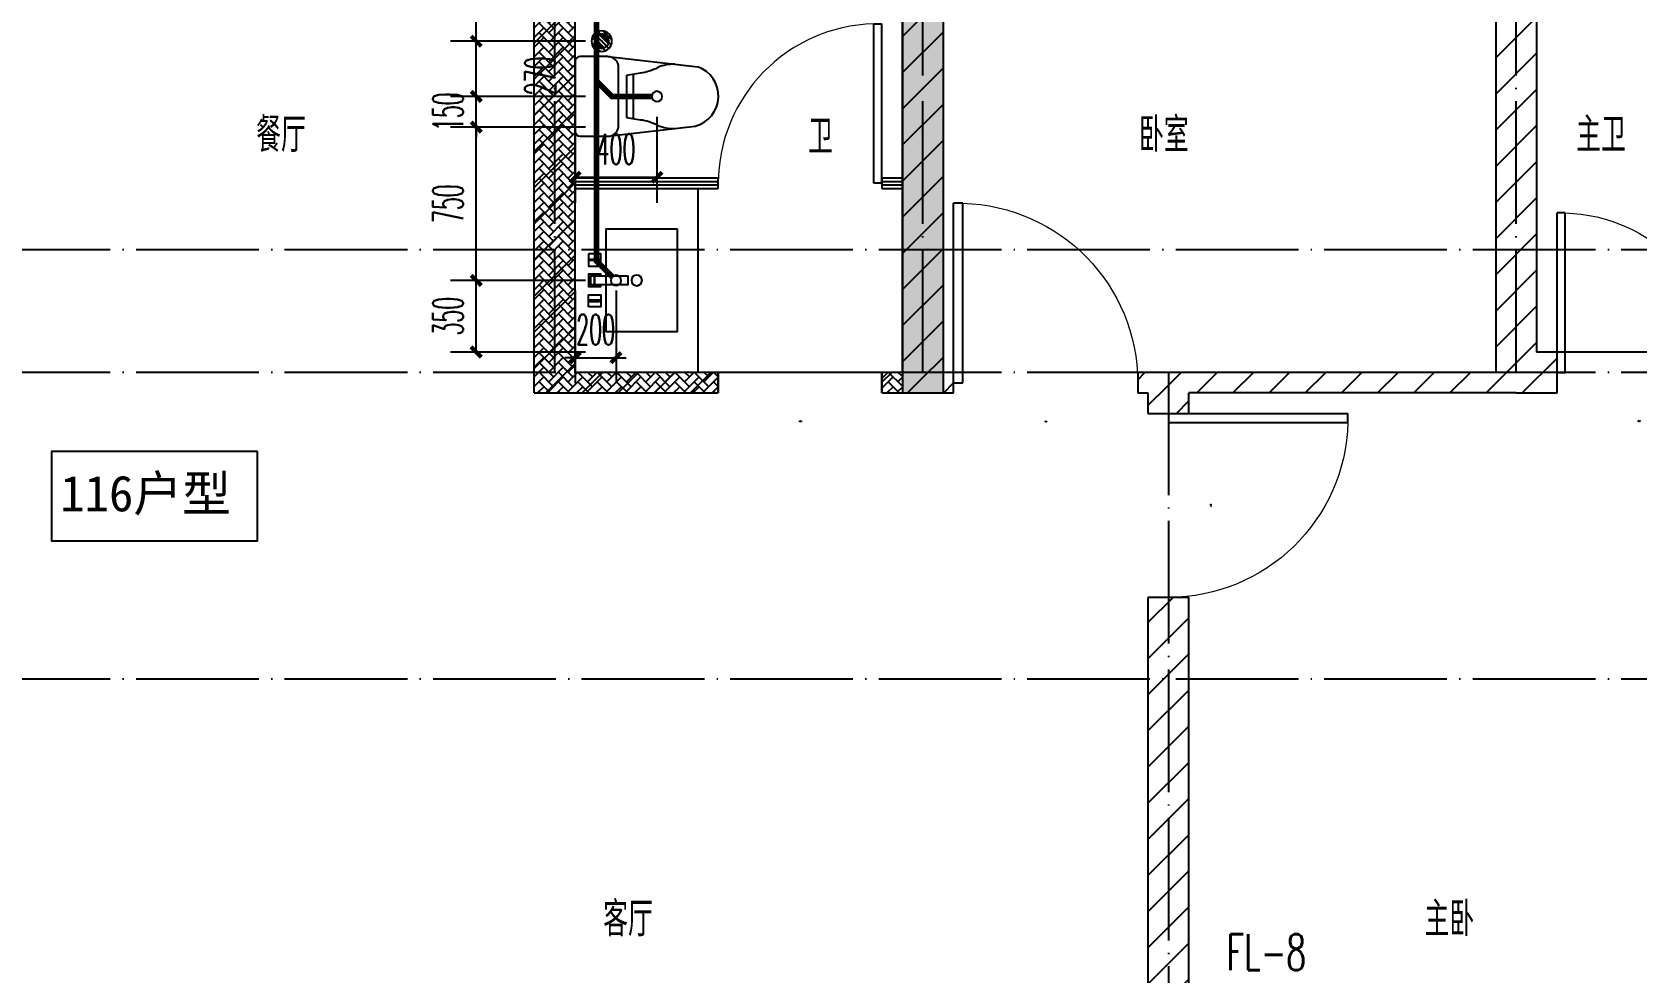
# Model space of a CAD drawing. Extents: x 27938 to 1507990, y 110129 to 923079.
# Drawn here: x 1242209 to 1250054, y 584188 to 588788 of the extents above; entities that cross this region are included whole.
import ezdxf

# ---------------------------------------------------------------- set-up
doc = ezdxf.new("R2010")
doc.units = 0
doc.header["$LTSCALE"] = 1000
doc.header["$MEASUREMENT"] = 0
doc.linetypes.add('DASH', pattern=[0.35, 0.25, -0.1])
doc.linetypes.add('DOTE', pattern=[2.4200000000000004, 2, -0.2, 0.02, -0.2])
for name, color, linetype in [('----建筑底图', 8, 'Continuous'), ('COLUMN', 9, 'Continuous'), ('CURTWALL', 4, 'Continuous'), ('DIM_SYMB', 3, 'Continuous'), ('DIM_废水', 31, 'Continuous'), ('DOTE', 1, 'Continuous'), ('EQUIP_地漏', 7, 'Continuous'), ('EQUIP_污水', 7, 'Continuous'), ('IP-bath&kitchen-JOHNSON', 4, 'Continuous'), ('LVTRY', 6, 'Continuous'), ('P-bath&kitchen-JOHNSON', 4, 'Continuous'), ('PIPE-污水', 2, 'W'), ('PUB_HATCH', 8, 'Continuous'), ('PUB_TEXT', 4, 'Continuous'), ('WALL', 9, 'Continuous'), ('WINDOW', 4, 'Continuous'), ('WINDOW_TEXT', 7, 'Continuous'), ('保温', 6, 'Continuous')]:
    doc.layers.add(name, color=color, linetype=linetype)
doc.styles.add('_TCH_DIM_T3', font='SIMPLEX.shx', dxfattribs={"width": 0.4941176470588236, "bigfont": 'GBCBIG.shx'})
doc.styles.add('_TCH_WINDOW', font='SIMPLEX.shx', dxfattribs={"width": 0.7, "height": 3.5, "bigfont": 'GBCBIG.shx'})
doc.styles.add('_TWT_SERIAL', font='SIMPLEX', dxfattribs={"width": 0.8, "height": 3.5, "bigfont": 'HZTXT'})
doc.styles.get("Standard").update_dxf_attribs({"font": 'gbenor.shx', "bigfont": 'gbcbig.shx'})
doc.styles.add('黑体', font='simhei.ttf')
doc.linetypes.add('W', pattern='A,3,-0.2,["W",Standard,S=0.25,R=0,X=-0.1,Y=-0.115],-0.2', length=3.4)
doc.dimstyles.new('_TWT_ARCH&&50', dxfattribs={"dimtxt": 148.75, "dimasz": 50, "dimexe": 125, "dimexo": 150, "dimgap": 63.12500000000001, "dimtad": 1, "dimdec": 0, "dimzin": 0, "dimdsep": 46, "dimtxsty": '_TCH_DIM_T3', "dimblk": 'ARCHTICK', "dimcen": 0.09, "dimclrt": 7, "dimazin": 2, "dimtfac": 1, "dimtdec": 0, "dimtix": 1, "dimtmove": 2, "dimatfit": 3, "dimfxl": 100, "dimtolj": 1, "dimtzin": 0, "dimarcsym": 0})
pattern_1 = [(45, (0, 0), (0, 47.41575231924514), [100.584, -33.528]), (135, (23.70786, 23.70786), (3.05311331771918e-15, 47.41575231924513), [100.584, -33.528])]
pattern_2 = [(45, (0, 89.755675), (-88.38838300365748, 88.3883830036575), [])]

# ---------------------------------------------------------------- blocks, each defined once
blk = doc.blocks.new('rrrrrrrrrrrra')
at = {"color": 0}
for p, q in [((252.6024353011744, 483.7312025176361), (-87.39756469882559, 483.7312025176361)), ((-112.3975646988256, 458.7312025176361), (-112.3975646988256, 324.3323662159964)), ((277.6024353011744, 324.3323662159964), (277.6024353011744, 458.7312025176361)), ((-112.3975646988256, 324.3323662159964), (-63.69972878636327, -103.3637925456278)), ((277.6024353011744, 324.3323662159964), (227.5135563242948, -115.5808400628157)), ((-59.12511469877791, 271.0599162159488), (224.3299853011267, 271.0599162159488)), ((-20.6103619200876, 232.4137265472673), (-34.18044077546801, 153.6153487120755)), ((191.3197469591396, 200.4502565474249), (-26.11487635679077, 200.4502565474249)), ((185.8152325224364, 232.4137265477329), (-20.6103619200876, 232.4137265472673)), ((185.8152325224364, 232.4137265477329), (199.3853113778168, 153.6153487125412))]:
    blk.add_line(p, q, dxfattribs=at)
for centre, radius, start, end in [((-87.39756469882559, 458.7312025176361), 25, 90, 180), ((252.6024353011744, 458.7312025176361), 25, 0, 90), ((-59.12511469877791, 324.3323662164621), 53.27245000000602, 180, 270), ((224.3299853008939, 324.3323662164621), 53.27245000000253, 270, 0), ((-322.583031725022, 209.8070477982983), 293.8257332377133, 333.5368539848596, 351.4828191908725), ((487.787902327138, 209.8070477982983), 293.8257332377133, 188.5171808091275, 206.4631460151405), ((148.969911527005, -3.179016253445297), 224.0767612256445, 158.5202191710939, 180), ((16.2349590753438, -3.179016253445297), 224.0767612256723, 0, 21.47978082890611), ((83.83053322241176, -63.61970424279571), 152.7899563564, 195.0773243454172, 340.1181212308546)]:
    blk.add_arc(centre, radius, start, end, dxfattribs=at)
blk = doc.blocks.new('A$C1E0F638F')
at = {"color": 0}
for points in [[(499.7003750004806, 435.1003879043274), (499.7003750004806, 85.1003879038617), (-4.325015470385551e-05, 85.10038790432736), (-4.325015470385551e-05, 435.1003879038617)], [(269.850552206859, 30.00024752598256), (229.850552206859, 30.00024752644822), (229.850552206859, 195.0002475259826), (269.850552206859, 195.0002475264482)], [(119.850552206859, 0.0002475259825587273), (179.850552206859, 0.0002475259825587273), (179.850552206859, 60.00024752598256), (119.850552206859, 60.00024752598256)], [(146.850552206859, 55.00024752598256), (152.850552206859, 55.00024752644822), (152.850552206859, 5.00024752644822), (146.850552206859, 5.00024752644822)], [(229.850552206859, 30.00024752644822), (269.850552206859, 30.00024752598256), (269.850552206859, 10.00024752598256), (229.850552206859, 10.00024752644822)], [(379.850552206859, 0.0002475259825587273), (319.850552206859, 0.0002475264482200146), (319.850552206859, 60.00024752644822), (379.850552206859, 60.00024752644822)], [(352.850552206859, 55.00024752598256), (346.850552206859, 55.00024752598256), (346.850552206859, 5.000247525982559), (352.850552206859, 5.000247525982559)]]:
    blk.add_lwpolyline(points, close=True, dxfattribs=at)
blk.add_lwpolyline([(269.850552206859, 60.00024752598256), (279.850552206859, 60.00024752598256), (279.850552206859, 0.0002475264482200146), (219.850552206859, 0.0002475259825587273), (219.850552206859, 60.00024752598256), (229.850552206859, 60.00024752644822)], dxfattribs=at)
blk.add_circle((249.850552206859, 236.2614032463171), 26, dxfattribs=at)
blk = doc.blocks.new('$lvtry$00000171')
at = {"color": 0}
for p, q in [((-74.24621202462731, 10.60660171788186), (-10.60660171788186, 74.24621202462731)), ((-69.81875867368217, -27.39235180270043), (27.39235180242758, 69.81875867368217)), ((-53.03300858900184, -53.03300858886359), (53.03300858900184, 53.03300858886359)), ((-27.39235180242758, -69.81875867368217), (69.81875867368217, 27.39235180270043)), ((10.60660171788186, -74.24621202462731), (74.24621202462731, -10.60660171788186))]:
    blk.add_line(p, q, dxfattribs=at)
blk.add_circle((0, 0), 75, dxfattribs=at)
blk.add_point((0, 0), dxfattribs=at)
blk = doc.blocks.new('135')
blk.add_hatch(color=0).paths.add_polyline_path([(4.76418280357393, 1.812162386259842), (3.614183923258678, -0.9586682789313272), (-4.698308072380313, 2.491328362025341), (-3.548309192054148, 5.262159027231063)])
at = {"color": 0}
for p, q in [((-6.34257382159194, 2.632406550414998), (5.421245566391007, -2.250020692198631)), ((-5.698204626369259, 2.906323017595241), (-5.160113183243083, 2.682994842084553)), ((-5.555794630552554, 18.93025617586591), (-3.355794630551827, 19.41189882087838)), ((-3.355794630551827, 19.41189882087838), (-5.502586708164016, 19.38346581543646)), ((5.249555696867901, 10.9245783101278), (-5.25044430312846, 10.93328680312606)), ((5.227938415449898, 9.660595023749009), (-5.205485498692723, 9.660595023727183)), ((-5.160113183243083, 2.682994842084553), (-3.818447822857706, 5.915630618167598)), ((-5.000000000007275, 10.93307908955376), (-5.000000000007275, 30.53458335841333)), ((-3.818447822857706, 5.915630618167598), (5.417654394495911, 2.08230101709978)), ((0, -9.095e-13), (-7.276000000000001e-12, 39.11915162772765)), ((5.617387633388716, 18.86060526279379), (3.417387633387988, 19.34224790780627)), ((3.417387633387988, 19.34224790780627), (5.564179711000178, 19.31381490236435)), ((4.075989034128724, -1.150334758983262), (5.417654394495911, 2.08230101709978)), ((4.999999999996362, 10.92478528669653), (4.999999999992723, 32.30060393840449)), ((4.075989034125087, -1.150334758983262), (5.7233188174323, -1.834038541420341))]:
    blk.add_line(p, q, dxfattribs=at)
for centre, radius, start, end in [((6.161034868437128, 15.83646535001662), 13.51105029248686, 151.0147378050733, 204.8403314206463), ((13.49583268638525, 4.204098348475781), 20.48112573357894, 163.092431708237, 182.0011966084188), ((-5.975522388205718, 3.562607190228845), 1, 184.2275252268287, 248.4661137629982), ((13.54264475737364, 4.193994001077044), 19.52885339284392, 163.7443120071847, 182.5268738689926), ((8.625610374787357, 15.4674340699994), 14.59806099666519, 166.2780045267358, 198.0953497200314), ((-5.467505949505721, 3.349919817060253), 0.5, 181.9385014602077, 247.2597126889964), ((-5.220308285297505, 22.14142036417525), 0.5, 335.7643365041333, 151.0147378054934), ((3.827398038803949, 18.06844884589281), 9.42220170707689, 155.7643365036202, 171.9772791662345), ((5.153695528464595, 22.26171150950449), 0.5, 29.84246110022977, 204.5740373216479), ((-5.946870150815811, 17.18555889137405), 11.70614123311011, 10.4750181798539, 24.57403732164799), ((29.07817214454553, 6.708467335577552), 24.03224306675829, 172.943947749341, 199.2318175570648), ((-6.288615623223449, 15.43590622998363), 12.3887641438454, 338.644919711974, 16.04760207510264), ((-6.035673477003001, 15.84248269684667), 13.39994098009156, 334.9111406033848, 29.84246110034611), ((26.37160870551816, 6.273545375245702), 20.6409126368038, 169.1453753653255, 199.9525787155704), ((5.869786496521555, -1.169297062749137), 1.170107913508445, 247.4597126892894, 19.95257871601565), ((5.914985297487874, -1.372233430550295), 0.5, 247.4597126892894, 19.23181755750988)]:
    blk.add_arc(centre, radius, start, end, dxfattribs=at)
blk.add_open_spline([(-5.000000000007275, 30.53458335841333), (-4.10443294849756, 31.33336597555081), (-2.288282033354334, 32.95324444101334), (0.90438098919185, 29.19536669430727), (3.450096077842316, 31.12548990286359), (4.999999999992723, 32.30060393840449)], degree=3, knots=[0, 0, 0, 0, 3.066329070407599, 6.218313121244897, 11.12413523619883, 11.12413523619883, 11.12413523619883, 11.12413523619883], dxfattribs=at)
blk = doc.blocks.new('SDFAWERAWER')
at = {"layer": 'LVTRY', "color": 0}
for p, q in [((593987.7654218215, -1242190.543110286), (593978.1679464299, -1242213.999597729)), ((594017.0860310916, -1242202.539954511), (593987.7654218215, -1242190.543110286)), ((594015.8193360465, -1242220.432964417), (594027.1688849085, -1242192.714558183)), ((594025.7000045974, -1242203.902384486), (594018.4845674199, -1242221.524267195)), ((594022.6186791044, -1242211.427743668), (594029.8341162818, -1242193.80586096)), ((594025.3530065713, -1242210.830205286), (594031.0932591765, -1242196.811088268)), ((594027.1688849085, -1242192.714558183), (594033.0323939191, -1242195.115424288)), ((594029.8341162818, -1242193.80586096), (594031.0932591765, -1242196.811088268)), ((594032.1593517042, -1242197.24760937), (594033.0323939191, -1242195.115424288)), ((594033.0323939191, -1242195.115424288), (594033.976751101, -1242197.369344781)), ((594033.7584905497, -1242197.902391045), (594033.9763517794, -1242197.370320023)), ((594047.2517495372, -1242200.933083513), (594035.9092786319, -1242228.654386825)), ((594049.9172594484, -1242202.023705706), (594043.3176582216, -1242218.153308231)), ((594047.2517495372, -1242200.933083513), (594049.9172594484, -1242202.023705706)), ((594049.9172594484, -1242202.023705706), (594051.1771696536, -1242205.028611409)), ((593941.1893833182, -1242210.071718162), (593783.7054442759, -1242594.768872668)), ((593964.6458707345, -1242219.669193542), (593807.1619316919, -1242604.366348048)), ((593941.1893833182, -1242210.071718162), (593964.6458707345, -1242219.669193542)), ((594007.4885557, -1242225.996441955), (593978.1679464299, -1242213.999597729)), ((594015.8193360465, -1242220.432964417), (594021.6828450572, -1242222.833830523)), ((594018.4845674199, -1242221.524267195), (594021.4897947444, -1242220.265124338)), ((594025.3530065713, -1242210.830205286), (594021.4897947444, -1242220.265124338)), ((594022.5558872721, -1242220.70164544), (594021.6828450572, -1242222.833830523)), ((594021.6828450572, -1242222.833830523), (594023.9367655669, -1242221.889473379)), ((594024.1550261178, -1242221.356427115), (594023.937164888, -1242221.888498138)), ((594027.746431214, -1242234.285170699), (594078.3911199654, -1242255.006992549)), ((594035.9092786319, -1242228.654386825), (594038.5747885434, -1242229.745009019)), ((594037.3439066054, -1242210.828683256), (594087.9885953569, -1242231.550505105)), ((594038.5747885434, -1242229.745009019), (594045.1743897707, -1242213.615406493)), ((594038.5747885434, -1242229.745009019), (594041.579694262, -1242228.485098852)), ((594041.579694262, -1242228.485098852), (594051.1771696536, -1242205.028611409)), ((594057.0670404839, -1242246.282014925), (594066.6645158757, -1242222.825527482)), ((593783.7054442759, -1242594.768872668), (593807.1619316919, -1242604.366348048)), ((593803.2340521519, -1242641.344911171), (593812.8315275433, -1242617.888423728)), ((593803.2340521519, -1242641.344911171), (593832.554661422, -1242653.341755396)), ((593812.8315275433, -1242617.888423728), (593842.1521368134, -1242629.885267953)), ((593842.1521368134, -1242629.885267953), (593832.554661422, -1242653.341755396)), ((593833.814571627, -1242656.346661099), (593832.554661422, -1242653.341755396)), ((593845.157042532, -1242628.625357786), (593833.814571627, -1242656.346661099)), ((593836.4800815652, -1242657.437283303), (593833.814571627, -1242656.346661099)), ((593847.8225524705, -1242629.715979991), (593836.4800815652, -1242657.437283303)), ((593845.157042532, -1242628.625357786), (593842.1521368134, -1242629.885267953)), ((593847.8225524705, -1242629.715979991), (593845.157042532, -1242628.625357786)), ((593847.1421213057, -1242661.799772115), (593858.4845922105, -1242634.078468803)), ((593847.1421213057, -1242661.799772115), (593849.807631217, -1242662.890394308)), ((593849.807631217, -1242662.890394308), (593861.150102122, -1242635.169090996)), ((593852.0613105225, -1242661.945461682), (593862.0950347865, -1242637.422770285)), ((593858.4845922105, -1242634.078468803), (593861.150102122, -1242635.169090996)), ((593861.150102122, -1242635.169090996), (593862.0950347865, -1242637.422770285))]:
    blk.add_line(p, q, dxfattribs=at)
blk.add_lwpolyline([(593823.4857289928, -1242716.975934958), (594045.7556563742, -1242173.940086161), (594036.5013807861, -1242170.150840413), (593814.2314534048, -1242713.186689209)], close=True, dxfattribs=at)
blk.add_arc((594075.2654484361, -1242240.036391133), 15.29342111015146, 281.7932153755734, 33.70187580186141, dxfattribs=at)
for centre, major_axis, start_param, end_param in [((593974.2417065077, -1242223.595433476), (3.926239933352681, 9.595835773426348), 0, 1.570796326794897), ((593816.7577674654, -1242608.292587982), (13.52371531371392, 33.05232318957029), 1.570796326794897, 3.141592653589793), ((593816.7577674654, -1242608.292587982), (3.926239933352681, 9.595835773426348), 1.570796326794897, 3.141592653589793)]:
    blk.add_ellipse(centre, major_axis=major_axis, ratio=1, start_param=start_param, end_param=end_param, dxfattribs=at)
at = {"layer": 'P-bath&kitchen-JOHNSON', "color": 0, "linetype": 'DASH'}
blk.add_arc((593809.7670385346, -1242714.004828131), 586.199339652145, 67.53694625199444, 157.1324720308851, dxfattribs=at)
at = {"layer": 'LVTRY', "color": 8, "xscale": -1, "rotation": 157.7329157530927}
blk.add_blockref('135', (594045.2713309255, -1242161.927690595), dxfattribs=at)
blk = doc.blocks.new('A$C5DCB2F21')
at = {"layer": 'IP-bath&kitchen-JOHNSON', "color": 0}
for p, q in [((-68.28558143033297, -213.1606503543517), (-157.7014214626688, -274.9614281078248)), ((68.16970908802614, -213.1606503543517), (157.5855491203619, -274.9614281078248)), ((-0.0579361711279489, -261.3536447175793), (-0.0579361711570528, -424.6555120690827))]:
    blk.add_line(p, q, dxfattribs=at)
for centre, major_axis, ratio, start_param, end_param in [((0.0421103943663184, -178.7724866370772), (-50.96224410476142, 6.55561e-11), 0.9900522014073144, -1.362970376127611, 4.504563029716158), ((0.0421103943663184, -177.7692267618913), (-26.80467913510691, 8.690706e-10), 0.9948122416210567, -1.167676844559286, 4.309269498205915)]:
    blk.add_ellipse(centre, major_axis=major_axis, ratio=ratio, start_param=start_param, end_param=end_param, dxfattribs=at)
at = {"layer": 'LVTRY', "color": 0}
for p, q in [((73.60639230580999, 0), (-73.60639230580999, 0)), ((-10.47308850636909, -173.5162652194049), (-10.47308850636909, -49.2578386965979)), ((10.5573092952909, -173.5162652194049), (10.5573092952909, -49.2578386965979))]:
    blk.add_line(p, q, dxfattribs=at)
blk.add_lwpolyline([(73.60639230580999, 0), (73.60639230580999, -15.772798351245), (-73.60639230580999, -15.772798351245), (-73.60639230580999, 0)], dxfattribs=at)
for points in [[(-26.29978149385716, -30.6730770759059, -0.3641418619200349), (-37.77772499481944, -15.772798351245, -0.0204951839784475)], [(-10.47308850636909, -49.43990604687496, 0.214893116671168), (-26.29978149385716, -30.6730770759059, 7.649644273232357)], [(10.5573092952909, -49.2578386965979, -0.2143900455666535), (26.29978149385716, -30.6730770759059, -7.649644273232357)], [(26.29978149385716, -30.6730770759059, 0.3641418619200187), (37.77772499482671, -15.772798351245, 0.0204951839784475)]]:
    blk.add_lwpolyline(points, format="xyb", dxfattribs=at)
blk.add_arc((0.0421103944609058, -173.5162652194049), 10.51519890083, 180, 0, dxfattribs=at)
for centre, major_axis, ratio, start_param, end_param in [((0.0421103943663184, -181.2952494334531), (53.64446843239703, 4.6092399e-09), 0.9875770290783108, 1.768090240399728, 7.656687720196345), ((-12.41473554639378, -164.737432311369), (1.3012e-12, 1.432845619463478), 0.8500000000096485, -1.570796326743344, 4.712388980436241), ((-12.41473554639378, -189.1718906858077), (-2.801241e-10, 1.432845619478029), 0.8500000000010158, 4.712388980259137, 10.99557428743872), ((12.49895633515552, -164.737432311369), (-1.089747e-10, 1.432845619463478), 0.8500000000096485, 4.712388980370823, 10.99557428755041), ((12.49895633515552, -189.1718906858077), (-3.904000999999999e-10, 1.43284561947803), 0.8500000000010156, 4.712388980193717, 10.9955742873733)]:
    blk.add_ellipse(centre, major_axis=major_axis, ratio=ratio, start_param=start_param, end_param=end_param, dxfattribs=at)
blk = doc.blocks.new('GDGDRGDGRD')
at = {"layer": 'IP-bath&kitchen-JOHNSON', "color": 0}
for p, q in [((490532.5689499196, 524228.1487545736), (491882.5665626018, 524228.1487502597)), ((490532.5689499196, 524193.1487545719), (491182.5665626433, 524193.148750029)), ((490532.5689499196, 524183.1487545719), (491182.5784094537, 524183.1487498092)), ((491182.5784094537, 524183.1487498092), (491182.5784094489, 524193.148750029)), ((491882.5665625986, 524183.1487497939), (491782.5665629497, 524183.1487498275)), ((491782.5665629497, 524173.1487498275), (491782.5665629536, 524183.1487498275)), ((490532.5689499196, 524148.1488195378), (491882.5665626015, 524148.1487502597)), ((491882.5665625986, 524173.1487497939), (491782.5665629497, 524173.1487498275))]:
    blk.add_line(p, q, dxfattribs=at)
for points in [[(490532.5689891141, 525048.460308887), (490532.5689460972, 524148.1487907803), (490282.5665414351, 524148.1488069055)], [(490482.5689891141, 525048.460308887), (490482.5689703015, 524248.1487994664), (490282.5665437861, 524248.148799468)]]:
    blk.add_lwpolyline(points, dxfattribs=at)
at = {"layer": 'LVTRY', "color": 0}
blk.add_lwpolyline([(490882.5665625796, 522448.4609179032), (490282.5665625794, 522448.4609179032), (490282.5665625881, 523348.4599556847), (490882.5665625884, 523348.4599556847)], close=True, dxfattribs=at)
at = {"layer": 'IP-bath&kitchen-JOHNSON', "color": 8}
for name, p, rotation in [('A$C5DCB2F21', (490532.5798940997, 524673.4563777271), 90.008488524447), ('SDFAWERAWER', (-528535.947773745, 1449333.644978448), 22.25976934310711)]:
    blk.add_blockref(name, p, dxfattribs=dict(at, rotation=rotation))
at = {"layer": 'LVTRY', "color": 8, "xscale": -0.6666666667107826, "yscale": 0.6666666667107826}
for p in [(490662.568989114, 524918.4603088892), (490412.566562616, 524018.4603088915)]:
    blk.add_blockref('$lvtry$00000171', p, dxfattribs=at)
at = {"layer": 'LVTRY', "color": 8, "extrusion": (0, 0, -1), "xscale": -1, "zscale": -1, "rotation": 270}
blk.add_blockref('rrrrrrrrrrrra', (-490766.3001941209, 523665.7019433295), dxfattribs=at)
at = {"layer": 'LVTRY', "color": 8, "xscale": -1, "rotation": 270}
blk.add_blockref('A$C1E0F638F', (490347.4664304923, 522648.7662919514), dxfattribs=at)
blk = doc.blocks.new('GFDGFSDFGD')
at = {"layer": 'PUB_HATCH'}
blk.add_hatch(color=0, dxfattribs=at).paths.add_polyline_path([(465466.6143274726, 373023.7242148577), (465466.6143274726, 372823.7242148577), (465816.6143274726, 372823.7242148577), (465816.6143262736, 370023.7242154307), (466016.6143262736, 370023.7242154307), (466016.6143274726, 373023.7242148577)])
at = {"layer": 'COLUMN', "color": 0}
for p, q in [((466016.6143262736, 370023.7242154307), (466016.6143274726, 373023.7242148577)), ((465816.6143274726, 372823.7242148577), (465816.6143262736, 370023.7242154307)), ((465816.6143262736, 370023.7242154307), (466016.6143262736, 370023.7242154307))]:
    blk.add_line(p, q, dxfattribs=at)
blk = doc.blocks.new('GDFGDGRD')
at = {"layer": '保温', "linetype": 'ByBlock', "ltscale": 10}
h = blk.add_hatch(dxfattribs=at)
h.set_pattern_fill('AR-HBONE', color=251, scale=55)
h.set_pattern_definition(pattern_1)
h.paths.add_polyline_path([(427216.5783803748, 370023.7249376682), (427216.5861217561, 372023.7235304342), (427016.5861217679, 372023.7237229171), (427016.5783803866, 370023.7251301511)])
h = blk.add_hatch(dxfattribs=at)
h.set_pattern_fill('AR-HBONE', color=251, scale=55)
h.set_pattern_definition(pattern_1)
h.paths.add_polyline_path([(425516.5783803387, 370023.7249240321), (425516.5790237546, 370123.7247249025), (425416.5892576899, 370123.724930781), (425416.588614274, 370023.7251299106)])
h = blk.add_hatch(dxfattribs=at)
h.set_pattern_fill('AR-HBONE', color=251, scale=55)
h.set_pattern_definition(pattern_1)
h.paths.add_polyline_path([(427016.5783804261, 370023.7249240499), (427016.5790238421, 370123.7247249204), (426316.5790237262, 370123.7247250654), (426316.5783803102, 370023.724924195)])
blk = doc.blocks.new('$TCHSYS$DOOR2D')
for p, q in [((0.45, 0.9750000000000001), (0.5000000000000002, 0.9750000000000001)), ((0.45, 0), (0.45, 0.9750000000000001)), ((0.5, 0), (0.5, 0.9750000000000001)), ((0.5, 0), (0.45, 0))]:
    blk.add_line(p, q)
at = {"lineweight": 13}
blk.add_arc((0.475, 0), 0.975, 91.4692835813538, 180, dxfattribs=at)
blk = doc.blocks.new('DSGDFGF')
at = {"layer": 'CURTWALL', "color": 0}
for p, q in [((676992.3193099007, 342105.3318189482), (676292.3193125755, 342105.3318188789)), ((676292.3193125755, 342105.3318188789), (676292.3193125804, 342055.3318188789)), ((676292.3193125771, 342088.6651522122), (676992.3193101969, 342088.6651522689)), ((676292.3193125788, 342071.9984855456), (676992.3193101985, 342071.9984856088)), ((676292.3193125804, 342055.3318188789), (676992.3193099055, 342055.3318189486)), ((676992.3193099055, 342055.3318189486), (676992.3193099007, 342105.3318189482)), ((677892.3193125913, 342105.3318190337), (677792.3193100533, 342105.3318190256)), ((677792.3193100533, 342105.3318190256), (677792.3193100581, 342055.3318190261)), ((677792.3193101969, 342088.6651523464), (677892.319312593, 342088.665152367)), ((677792.3193101985, 342071.9984856863), (677892.3193125946, 342071.9984857004)), ((677792.3193100581, 342055.3318190261), (677892.3193125962, 342055.3318190337)), ((677892.3193125962, 342055.3318190337), (677892.3193125913, 342105.3318190337))]:
    blk.add_line(p, q, dxfattribs=at)
at = {"layer": 'IP-bath&kitchen-JOHNSON', "color": 0}
for p, q in [((676542.331932724, 342985.0196551088), (677892.3295454062, 342985.0196507949)), ((676542.331932724, 342950.0196551071), (677192.3295454478, 342950.0196505642)), ((676542.331932724, 342940.0196551071), (677192.3413922582, 342940.0196503444)), ((676542.331932724, 342905.019720073), (677892.3295454059, 342905.0196507949)), ((677192.3413922582, 342940.0196503444), (677192.3413922533, 342950.0196505642)), ((677892.3295454031, 342940.0196503291), (677792.3295457542, 342940.0196503627)), ((677792.3295457542, 342930.0196503627), (677792.329545758, 342940.0196503627)), ((677892.3295454031, 342930.0196503291), (677792.3295457542, 342930.0196503627))]:
    blk.add_line(p, q, dxfattribs=at)
for points in [[(676542.3319719185, 343855.3312094221), (676542.3319289016, 342905.0196913155), (676292.3295242395, 342905.0197074407)], [(676492.3319719185, 343855.3312094221), (676492.331953106, 343005.0197000016), (676292.3295265906, 343005.0197000032)]]:
    blk.add_lwpolyline(points, dxfattribs=at)
at = {"layer": 'LVTRY', "color": 0}
blk.add_lwpolyline([(676892.3193115182, 341155.3318184384), (676292.319311518, 341155.3318184384), (676292.3193115267, 342055.3308562199), (676892.3193115271, 342055.3308562199)], close=True, dxfattribs=at)
at = {"layer": 'CURTWALL', "color": 0, "xscale": 800, "yscale": 800, "zscale": 50, "rotation": 5.54452612062199e-09}
blk.add_blockref('$TCHSYS$DOOR2D', (677392.3193099796, 342080.3318189853), dxfattribs=at)
at = {"layer": 'IP-bath&kitchen-JOHNSON', "color": 8}
for name, p, rotation in [('A$C5DCB2F21', (676542.3428769042, 343480.3272782623), 90.00848852444699), ('SDFAWERAWER', (-342526.1847909405, 1268090.515878983), 22.25976934310714)]:
    blk.add_blockref(name, p, dxfattribs=dict(at, rotation=rotation))
at = {"layer": 'LVTRY', "color": 8, "xscale": -0.6666666667107826, "yscale": 0.6666666667107826}
for p in [(676672.3319719185, 343725.3312094244), (676422.3295454204, 342775.3312094267)]:
    blk.add_blockref('$lvtry$00000171', p, dxfattribs=at)
at = {"layer": 'LVTRY', "color": 8, "extrusion": (0, 0, -1), "xscale": -1, "zscale": -1, "rotation": 270}
blk.add_blockref('rrrrrrrrrrrra', (-676776.0631769253, 342422.5730388308), dxfattribs=at)
at = {"layer": 'LVTRY', "color": 8, "xscale": -1, "rotation": 270}
blk.add_blockref('A$C1E0F638F', (676357.2294132968, 341355.6371924866), dxfattribs=at)
blk = doc.blocks.new('$DorLib2D$00000001')
at = {"color": 0}
for p, q in [((0.45, 0.9750000000000001), (0.5000000000000002, 0.9750000000000001)), ((0.45, 0), (0.45, 0.9750000000000001)), ((0.5, 0), (0.5, 0.9750000000000001)), ((0.5, 0), (0.45, 0))]:
    blk.add_line(p, q, dxfattribs=at)
at = {"color": 0, "lineweight": 13}
blk.add_arc((0.475, 0), 0.975, 91.4692835813538, 180, dxfattribs=at)
blk = doc.blocks.new('A$C149A4CC3')
at = {"layer": 'PUB_HATCH'}
h = blk.add_hatch(dxfattribs=at)
h.set_pattern_fill('普通砖', color=256, scale=50, style=0)
h.set_pattern_definition(pattern_2)
h.paths.add_polyline_path([(18400.00000975974, -19510.0843554034), (18600.00000976189, -19410.08435537704), (18600.00000981982, -16710.08435553264), (18500.00000982982, -16643.41768886242), (18400.00000981981, -16710.08435552516)])
h = blk.add_hatch(dxfattribs=at)
h.set_pattern_fill('普通砖', color=256, scale=50, style=0)
h.set_pattern_definition(pattern_2)
h.paths.add_polyline_path([(20300.00000978166, -19443.41768843429), (20400.00000977725, -19410.08435498417), (20400.00000984416, -16710.08435558145), (20300.00000984322, -16643.41768891724), (20200.00000984416, -16710.08435558355), (20200.00000977726, -19410.08435516594)])
h = blk.add_hatch(dxfattribs=at)
h.set_pattern_fill('普通砖', color=256, scale=50, style=0)
h.set_pattern_definition(pattern_2)
h.paths.add_polyline_path([(23200.00000753755, -16643.41768876636), (23100.00000756002, -16710.0843554386), (23100.00000921335, -19410.08435515261), (23200.00000919071, -19410.08435515193), (23300.0000091521, -19310.08435514393), (23300.00000756, -16710.08435542717)])
h = blk.add_hatch(dxfattribs=at)
h.set_pattern_fill('普通砖', color=256, scale=50, style=0)
h.set_pattern_definition(pattern_2)
h.paths.add_polyline_path([(23200.00000987618, -19510.08435513341), (23400.00000912549, -19510.08435515439), (23400.0000091465, -19310.08435515443), (23300.0000091521, -19310.08435514393), (23200.00000919071, -19410.08435515193)])
h = blk.add_hatch(dxfattribs=at)
h.set_pattern_fill('普通砖', color=256, scale=50, style=0)
h.set_pattern_definition(pattern_2)
h.paths.add_polyline_path([(18400.00000975974, -19510.0843554034), (19299.99999692973, -19510.08435528467), (19299.99999691654, -19410.0843552847), (18600.00000976189, -19410.08435537704)])
h = blk.add_hatch(dxfattribs=at)
h.set_pattern_fill('普通砖', color=256, scale=50, style=0)
h.set_pattern_definition(pattern_2)
h.paths.add_polyline_path([(20200.00000977726, -19410.08435516594), (20099.99999691653, -19410.08435517915), (20099.99999692973, -19510.08435517913), (20300.00000979045, -19510.08435515274), (20300.00000977554, -19443.41768837623)])
h = blk.add_hatch(dxfattribs=at)
h.set_pattern_fill('普通砖', color=256, scale=50, style=0)
h.set_pattern_definition(pattern_2)
h.paths.add_polyline_path([(20300.00000977209, -19510.08435497858), (20450.00000065859, -19510.084354987), (20450.00000066421, -19410.08435498694), (20400.00000977725, -19410.08435498417), (20300.00000978166, -19443.41768843429)])
h = blk.add_hatch(dxfattribs=at)
h.set_pattern_fill('普通砖', color=256, scale=50, style=0)
h.set_pattern_definition(pattern_2)
h.paths.add_polyline_path([(21500.00000917376, -19410.0843550461), (21350.00000066436, -19410.08435503762), (21350.00000065874, -19510.08435503763), (21400.0000091715, -19510.08435504045), (21500.00000917225, -19476.7510217131)])
h = blk.add_hatch(dxfattribs=at)
h.set_pattern_fill('普通砖', color=256, scale=50, style=0)
h.set_pattern_definition(pattern_2)
h.paths.add_polyline_path([(23200.00000941388, -19410.08435514332), (21500.00000917376, -19410.0843550461), (21500.00000917225, -19476.7510217131), (21600.00000917148, -19510.08435505276), (23200.00000920668, -19510.08435515926)])
h = blk.add_hatch(dxfattribs=at)
h.set_pattern_fill('普通砖', color=256, scale=50, style=0)
h.set_pattern_definition(pattern_2)
h.paths.add_polyline_path([(21400.0000091715, -19510.08435504045), (21400.00000916923, -19610.08435507274), (21600.00000916922, -19610.08435507728), (21600.00000917148, -19510.08435505276), (21500.00000917225, -19476.7510217131)])
h = blk.add_hatch(dxfattribs=at)
h.set_pattern_fill('普通砖', color=256, scale=50, style=0)
h.set_pattern_definition(pattern_2)
h.paths.add_polyline_path([(21600.00000907404, -23810.08434773929), (21600.00000914882, -20510.08435507727), (21400.00000914884, -20510.08435507274), (21400.00000907405, -23810.08434774312), (21500.00000909439, -23910.08434774121)])
at = {"color": 8}
blk.add_lwpolyline([(17047.06420531671, -19796.9751740612), (16041.06420531671, -19796.9751740612), (16041.06420531671, -20232.9751740612), (17047.06420531671, -20232.9751740612)], close=True, dxfattribs=at)
at = {"layer": 'DOTE', "color": 169, "linetype": 'DOTE', "ltscale": 0.3}
for p, q in [((18500.00000030769, -19410.08434694167), (18499.99999972212, -11458.04734790955)), ((20300.00000039814, -19410.08434694167), (20300.00000039814, -11458.04734790955)), ((23200.00000050757, -19410.08435513335), (23200.00000050757, -11458.04734790955)), ((25039.89799962282, -18810.0843478915), (-25818.76699962281, -18810.08434789133)), ((25039.89799962282, -19410.08434694173), (-25818.76699962281, -19410.08434694167)), ((21499.99999979464, -19410.08435504604), (21499.99999979464, -26899.48234673277)), ((25039.89799962282, -20910.08434866788), (-25818.76699962281, -20910.08434763114))]:
    blk.add_line(p, q, dxfattribs=at)
at = {"layer": 'WALL', "color": 8}
for p, q in [((18400.00000975974, -19510.0843554034), (18400.00000981981, -16710.08435552516)), ((18600.00000976189, -19410.08435537704), (18600.00000981982, -16710.08435553264)), ((20200.00000977726, -19410.08435516594), (20200.00000984416, -16710.08435558355)), ((20400.00000977725, -19410.08435498417), (20400.00000984416, -16710.08435558145)), ((23100.00000756002, -16710.0843554386), (23100.00000921335, -19410.08435515261)), ((23300.00000756, -16710.08435542717), (23300.0000091521, -19310.08435514393)), ((23400.0000091465, -19310.08435515443), (23300.0000091521, -19310.08435514393)), ((23400.00000912549, -19510.08435515439), (23400.0000091465, -19310.08435515443)), ((19299.99999691654, -19410.0843552847), (18600.00000976189, -19410.08435537704)), ((19299.99999692973, -19510.08435528467), (19299.99999691654, -19410.0843552847)), ((20200.00000977726, -19410.08435516594), (20099.99999691653, -19410.08435517915)), ((20099.99999691653, -19410.08435517915), (20099.99999692973, -19510.08435517913)), ((20450.00000066421, -19410.08435498694), (20400.00000977725, -19410.08435498417)), ((20450.00000065859, -19510.084354987), (20450.00000066421, -19410.08435498694)), ((21500.00000917376, -19410.0843550461), (21350.00000066436, -19410.08435503762)), ((21350.00000066436, -19410.08435503762), (21350.00000065874, -19510.08435503763)), ((23100.00000921335, -19410.08435515261), (21500.00000917376, -19410.0843550461)), ((18400.00000975974, -19510.0843554034), (19299.99999692973, -19510.08435528467)), ((20099.99999692973, -19510.08435517913), (20300.00000979045, -19510.08435515274)), ((20300.00000977209, -19510.08435497858), (20450.00000065859, -19510.084354987)), ((21350.00000065874, -19510.08435503763), (21400.0000091715, -19510.08435504045)), ((21400.0000091715, -19510.08435504045), (21400.00000916923, -19610.08435507274)), ((23200.00000920668, -19510.08435515926), (21600.00000917148, -19510.08435505276)), ((21600.00000916922, -19610.08435507728), (21600.00000917148, -19510.08435505276)), ((23200.00000987618, -19510.08435513341), (23400.00000912549, -19510.08435515439)), ((21400.00000916923, -19610.08435507274), (21600.00000916922, -19610.08435507728)), ((21600.00000914882, -20510.08435507727), (21400.00000914884, -20510.08435507274)), ((21400.00000914884, -20510.08435507274), (21400.00000907405, -23810.08434774312)), ((21600.00000907404, -23810.08434773929), (21600.00000914882, -20510.08435507727))]:
    blk.add_line(p, q, dxfattribs=at)
at = {"layer": 'WINDOW', "color": 8}
for p, q in [((24200.00000914654, -19310.08435523844), (23400.00000914654, -19310.08435515442)), ((20099.99999691655, -19410.08435517912, 800), (19299.99999691655, -19410.08435528467, 800))]:
    blk.add_line(p, q, dxfattribs=at)
at = {"layer": 'WINDOW', "color": 8, "linetype": 'DASH'}
for p, q in [((19299.99999691655, -19410.08435528467), (19299.99999692974, -19510.08435528467)), ((20099.99999692974, -19510.08435517912), (20099.99999691655, -19410.08435517912))]:
    blk.add_line(p, q, dxfattribs=at)
at = {"color": 8}
for name, p in [('GFDGFSDFGD', (-445616.5786988664, -389533.8091794208)), ('DSGDFGF', (-657692.3193145721, -360565.4161846809))]:
    blk.add_blockref(name, p, dxfattribs=at)
at = {"color": 8, "xscale": -1}
for name, p in [('GDFGDGRD', (445616.5787025666, -389533.8091793274)), ('GDGDRGDGRD', (515182.3709711294, -541758.5452732854))]:
    blk.add_blockref(name, p, dxfattribs=at)
at = {"layer": 'WINDOW', "color": 8}
ref = blk.add_blockref('$DorLib2D$00000001', (20900.00000066146, -19460.08435501234), dxfattribs=dict(at, xscale=900, yscale=-900, zscale=900, rotation=179.9999999967761))
ref.add_attrib('A', 'M0922', (20895.10000064773, -19651.93417944277), dxfattribs={"layer": 'WINDOW_TEXT', "color": 8, "ltscale": 0.5, "height": 4.25, "rotation": 359.9999999967761, "style": '_TCH_WINDOW', "width": 0.4941176470588236})
ref = blk.add_blockref('$DorLib2D$00000001', (23800.00000913604, -19410.08435519643), dxfattribs=dict(at, xscale=800, yscale=-800, zscale=800, rotation=179.9999999939821))
ref.add_attrib('A', 'M0822', (23795.10000911102, -19649.70935519594), dxfattribs={"layer": 'WINDOW_TEXT', "color": 8, "ltscale": 0.5, "height": 4.25, "rotation": 359.9999999939821, "style": '_TCH_WINDOW', "width": 0.4941176470588236})
ref = blk.add_blockref('$DorLib2D$00000001', (21500.00000915903, -20060.08435507497), dxfattribs=dict(at, xscale=900, yscale=-900, zscale=900, rotation=89.99999999870155))
ref.add_attrib('A', 'M0922', (21710.04325725476, -20064.98435506839), dxfattribs={"layer": 'WINDOW_TEXT', "color": 8, "ltscale": 0.5, "height": 4.25, "rotation": 89.99999999870155, "style": '_TCH_WINDOW', "width": 0.4941176470588236})
at = {"color": 8, "style": '黑体'}
blk.add_text('116户型', height=175, dxfattribs=at).set_placement((16083.30444641726, -20089.16228962451))
at = {"layer": 'PUB_TEXT', "color": 8}
for s, p in [('餐厅', (17040.70533235779, -18332.28806385148)), ('卫', (19739.12125566369, -18341.27332845208)), ('卧室', (21356.36757787527, -18332.28806385153)), ('主卫', (23493.30288704648, -18332.28806385153)), ('客厅', (18737.05992015998, -22167.60171416198)), ('主卧', (22751.98998702911, -22167.60171416204))]:
    blk.add_text(s, height=168.7943262411347, dxfattribs=at).set_placement(p)
at = {"layer": 'WINDOW_TEXT', "color": 8, "style": '_TCH_WINDOW', "width": 0.4941176470588236}
blk.add_text('DK0822', height=4.25, rotation=7.559466033590132e-09, dxfattribs=at).set_placement((19694.19999697709, -19651.43419014989))
blk = doc.blocks.new('_ArchTick')
at = {"color": 0, "linetype": 'ByBlock', "const_width": 0.4}
blk.add_lwpolyline([(-0.5, -0.5), (0.5, 0.5)], dxfattribs=at)
blk = doc.blocks.new('*D496')
at = {"layer": 'Defpoints', "color": 0}
for p in [(1244863.69313914, 587673.9751751081), (1245063.69313914, 587673.9751751081), (1245063.69313914, 587196.1380000002)]:
    blk.add_point(p, dxfattribs=at)
at = {"layer": 'DIM_SYMB', "color": 0, "lineweight": -2}
for p, q in [((1244863.69313914, 587523.9751751081), (1244863.69313914, 587071.1380000002)), ((1245063.69313914, 587523.9751751081), (1245063.69313914, 587071.1380000002)), ((1244863.69313914, 587196.1380000002), (1244813.69313914, 587196.1380000002)), ((1244863.69313914, 587196.1380000002), (1245063.69313914, 587196.1380000002)), ((1245063.69313914, 587196.1380000002), (1245113.69313914, 587196.1380000002))]:
    blk.add_line(p, q, dxfattribs=at)
at = {"layer": 'DIM_SYMB', "color": 0, "lineweight": -2, "xscale": 50, "yscale": 50, "zscale": 50}
blk.add_blockref('_ArchTick', (1244863.69313914, 587196.1380000002), dxfattribs=at)
at = {"layer": 'DIM_SYMB', "color": 0, "lineweight": -2, "xscale": 50, "yscale": 50, "zscale": 50, "rotation": 180}
blk.add_blockref('_ArchTick', (1245063.69313914, 587196.1380000002), dxfattribs=at)
at = {"layer": 'DIM_SYMB', "color": 7, "insert": (1244963.69313914, 587333.6380000002), "char_height": 148.75, "attachment_point": 5, "style": '_TCH_DIM_T3'}
blk.add_mtext('\\A1;200', dxfattribs=at)
blk = doc.blocks.new('*D499')
at = {"layer": 'Defpoints', "color": 0}
for p in [(1244380.081762654, 589693.9750472032), (1245063.69313914, 589693.9750472032), (1245063.69313914, 588743.9750469801)]:
    blk.add_point(p, dxfattribs=at)
at = {"layer": 'DIM_SYMB', "color": 0, "lineweight": -2}
for p, q in [((1244913.69313914, 589693.9750472032), (1244255.081762654, 589693.9750472032)), ((1244380.081762654, 588743.9750469801), (1244380.081762654, 589693.9750472032)), ((1244913.69313914, 588743.9750469801), (1244255.081762654, 588743.9750469801))]:
    blk.add_line(p, q, dxfattribs=at)
at = {"layer": 'DIM_SYMB', "color": 0, "lineweight": -2, "xscale": 50, "yscale": 50, "zscale": 50}
for p, rotation in [((1244380.081762654, 589693.9750472032), 90), ((1244380.081762654, 588743.9750469801), 270)]:
    blk.add_blockref('_ArchTick', p, dxfattribs=dict(at, rotation=rotation))
at = {"layer": 'DIM_SYMB', "color": 7, "insert": (1244242.581762654, 589218.9750470918), "char_height": 148.75, "attachment_point": 5, "rotation": 90, "style": '_TCH_DIM_T3'}
blk.add_mtext('\\A1;950', dxfattribs=at)
blk = doc.blocks.new('*D500')
at = {"layer": 'Defpoints', "color": 0}
for p in [(1244380.081762654, 588743.9750469801), (1245063.69313914, 588743.9750469801), (1245063.69313914, 588473.8193116854)]:
    blk.add_point(p, dxfattribs=at)
at = {"layer": 'DIM_SYMB', "color": 0, "lineweight": -2}
for p, q in [((1244913.69313914, 588743.9750469801), (1244255.081762654, 588743.9750469801)), ((1244380.081762654, 588473.8193116854), (1244380.081762654, 588743.9750469801)), ((1244913.69313914, 588473.8193116854), (1244255.081762654, 588473.8193116854))]:
    blk.add_line(p, q, dxfattribs=at)
at = {"layer": 'DIM_SYMB', "color": 0, "lineweight": -2, "xscale": 50, "yscale": 50, "zscale": 50}
for p, rotation in [((1244380.081762654, 588743.9750469801), 90), ((1244380.081762654, 588473.8193116854), 270)]:
    blk.add_blockref('_ArchTick', p, dxfattribs=dict(at, rotation=rotation))
at = {"layer": 'DIM_SYMB', "color": 7, "insert": (1244692.581762654, 588573.8193116854), "char_height": 148.75, "attachment_point": 5, "rotation": 90, "style": '_TCH_DIM_T3'}
blk.add_mtext('\\A1;270', dxfattribs=at)
blk = doc.blocks.new('*D501')
at = {"layer": 'Defpoints', "color": 0}
for p in [(1244380.081762654, 588473.8193116854), (1245063.69313914, 588473.8193116854), (1245063.69313914, 588323.9759734957)]:
    blk.add_point(p, dxfattribs=at)
at = {"layer": 'DIM_SYMB', "color": 0, "lineweight": -2}
for p, q in [((1244380.081762654, 588473.8193116854), (1244380.081762654, 588523.8193116854)), ((1244913.69313914, 588473.8193116854), (1244255.081762654, 588473.8193116854)), ((1244380.081762654, 588323.9759734957), (1244380.081762654, 588473.8193116854)), ((1244913.69313914, 588323.9759734957), (1244255.081762654, 588323.9759734957)), ((1244380.081762654, 588323.9759734957), (1244380.081762654, 588273.9759734957))]:
    blk.add_line(p, q, dxfattribs=at)
at = {"layer": 'DIM_SYMB', "color": 0, "lineweight": -2, "xscale": 50, "yscale": 50, "zscale": 50}
for p, rotation in [((1244380.081762654, 588473.8193116854), 270), ((1244380.081762654, 588323.9759734957), 90)]:
    blk.add_blockref('_ArchTick', p, dxfattribs=dict(at, rotation=rotation))
at = {"layer": 'DIM_SYMB', "color": 7, "insert": (1244242.581762654, 588398.8976425907), "char_height": 148.75, "attachment_point": 5, "rotation": 90, "style": '_TCH_DIM_T3'}
blk.add_mtext('\\A1;150', dxfattribs=at)
blk = doc.blocks.new('*D502')
at = {"layer": 'Defpoints', "color": 0}
for p in [(1244380.081762654, 588323.9759734957), (1245063.69313914, 588323.9759734957), (1245063.69313914, 587573.9751748824)]:
    blk.add_point(p, dxfattribs=at)
at = {"layer": 'DIM_SYMB', "color": 0, "lineweight": -2}
for p, q in [((1244913.69313914, 588323.9759734957), (1244255.081762654, 588323.9759734957)), ((1244380.081762654, 587573.9751748824), (1244380.081762654, 588323.9759734957)), ((1244913.69313914, 587573.9751748824), (1244255.081762654, 587573.9751748824))]:
    blk.add_line(p, q, dxfattribs=at)
at = {"layer": 'DIM_SYMB', "color": 0, "lineweight": -2, "xscale": 50, "yscale": 50, "zscale": 50}
for p, rotation in [((1244380.081762654, 588323.9759734957), 90), ((1244380.081762654, 587573.9751748824), 270)]:
    blk.add_blockref('_ArchTick', p, dxfattribs=dict(at, rotation=rotation))
at = {"layer": 'DIM_SYMB', "color": 7, "insert": (1244242.581762654, 587948.9755741892), "char_height": 148.75, "attachment_point": 5, "rotation": 90, "style": '_TCH_DIM_T3'}
blk.add_mtext('\\A1;750', dxfattribs=at)
blk = doc.blocks.new('*D503')
at = {"layer": 'Defpoints', "color": 0}
for p in [(1244380.081762654, 587573.9751748824), (1245063.69313914, 587573.9751748824), (1245063.69313914, 587223.9756562173)]:
    blk.add_point(p, dxfattribs=at)
at = {"layer": 'DIM_SYMB', "color": 0, "lineweight": -2}
for p, q in [((1244913.69313914, 587573.9751748824), (1244255.081762654, 587573.9751748824)), ((1244380.081762654, 587223.9756562173), (1244380.081762654, 587573.9751748824)), ((1244913.69313914, 587223.9756562173), (1244255.081762654, 587223.9756562173))]:
    blk.add_line(p, q, dxfattribs=at)
at = {"layer": 'DIM_SYMB', "color": 0, "lineweight": -2, "xscale": 50, "yscale": 50, "zscale": 50}
for p, rotation in [((1244380.081762654, 587573.9751748824), 90), ((1244380.081762654, 587223.9756562173), 270)]:
    blk.add_blockref('_ArchTick', p, dxfattribs=dict(at, rotation=rotation))
at = {"layer": 'DIM_SYMB', "color": 7, "insert": (1244242.581762654, 587398.97541555), "char_height": 148.75, "attachment_point": 5, "rotation": 90, "style": '_TCH_DIM_T3'}
blk.add_mtext('\\A1;350', dxfattribs=at)
blk = doc.blocks.new('*D504')
at = {"layer": 'Defpoints', "color": 0}
for p in [(1244863.595041252, 588523.9759734956), (1245263.595041252, 588523.97562689), (1245263.595041252, 588078.2873796277)]:
    blk.add_point(p, dxfattribs=at)
at = {"layer": 'DIM_SYMB', "color": 0, "lineweight": -2}
for p, q in [((1244863.595041252, 588373.9759734956), (1244863.595041252, 587953.2873796277)), ((1245263.595041252, 588373.97562689), (1245263.595041252, 587953.2873796277)), ((1244863.595041252, 588078.2873796277), (1245263.595041252, 588078.2873796277))]:
    blk.add_line(p, q, dxfattribs=at)
at = {"layer": 'DIM_SYMB', "color": 0, "lineweight": -2, "xscale": 50, "yscale": 50, "zscale": 50, "rotation": 180}
blk.add_blockref('_ArchTick', (1244863.595041252, 588078.2873796277), dxfattribs=at)
at = {"layer": 'DIM_SYMB', "color": 0, "lineweight": -2, "xscale": 50, "yscale": 50, "zscale": 50}
blk.add_blockref('_ArchTick', (1245263.595041252, 588078.2873796277), dxfattribs=at)
at = {"layer": 'DIM_SYMB', "color": 7, "insert": (1245063.595041252, 588215.7873796277), "char_height": 148.75, "attachment_point": 5, "style": '_TCH_DIM_T3'}
blk.add_mtext('\\A1;400', dxfattribs=at)
blk = doc.blocks.new('$TwtSys$00000147')
blk.add_circle((0, 0, 1e-08), 25)
blk = doc.blocks.new('$TwtSys$00000141')
at = {"color": 1}
for p, q in [((-47.09803151780761, 3.836055847277748), (-5.041545145413693, 45.89254221967349)), ((-47.09803151780761, 3.836055847277748), (-5.041545145413693, 45.89254221967349)), ((-43.60958444554853, -17.52724007043071), (17.52724007042889, 43.60958444554853)), ((-43.60958444554853, -17.52724007043071), (17.52724007042889, 43.60958444554853)), ((-33.23401871576607, -33.23401871577153), (33.23401871576607, 33.23401871576425)), ((-33.23401871576607, -33.23401871576971), (33.23401871576607, 33.23401871576425)), ((-16.17805684451741, -43.53063328177632), (43.79137317708955, 16.43879673983065)), ((-16.17805684451741, -43.53063328177632), (43.79137317708955, 16.43879673983247)), ((5.715553844029273, -46.12975947626182), (46.12974035062325, -5.715572969671484)), ((5.715553844029273, -46.12975947626182), (46.12974035062325, -5.715572969671484))]:
    blk.add_line(p, q, dxfattribs=at)
blk.add_circle((0, -1.818989403545856e-12), 47, dxfattribs=at)
blk.add_circle((0, -1.818989403545856e-12), 47, dxfattribs=at)

msp = doc.modelspace()

# ---------------------------------------------------------------- block references
at = {"layer": '----建筑底图'}
msp.add_blockref('A$C149A4CC3', (1226263.606702472, 606534.0600115282), dxfattribs=at)

# ---------------------------------------------------------------- next in the draw order: hatches: boundary and pattern name
at = {"layer": 'PIPE-污水'}
for points in [[(1245043.717439752, 588473.8193115393), (1245033.994721461, 588464.0965934274), (1245038.022003245, 588460.0693118478)], [(1245043.717439752, 588473.8193115393), (1245043.717439703, 588460.069311669), (1245038.022003245, 588460.0693118478)], [(1244968.606678977, 587668.9751942032), (1244954.856678976, 587668.9762758173), (1244954.856231413, 587663.2802062407)], [(1244968.606678977, 587668.9751942032), (1244958.883960692, 587659.2524770786), (1244954.856231413, 587663.2802062407)]]:
    msp.add_hatch(color=256, dxfattribs=at).paths.add_polyline_path(points)

# ---------------------------------------------------------------- next in the draw order: linework, layer by layer
at = {"layer": 'PIPE-污水', "ltscale": 0.25, "const_width": 27.5}
for points in [[(1244968.693118719, 588768.9750676076), (1244968.693118719, 589593.9750472421)], [(1244968.606678933, 587668.9751953199), (1244968.693118719, 588768.9750676076)], [(1244968.693118767, 588768.9750676076), (1244968.729551418, 588768.938634956)], [(1245043.717439702, 588473.819311669), (1244968.717439702, 588548.8193116634)], [(1245043.717439702, 588473.819311669), (1245238.619362256, 588473.8193116834)], [(1244968.606678933, 587668.9751953199), (1245045.929029841, 587591.652844412)]]:
    msp.add_lwpolyline(points, dxfattribs=at)

# ---------------------------------------------------------------- next in the draw order: block references
at = {"layer": 'EQUIP_地漏', "xscale": 0.75, "yscale": -0.75, "zscale": 0.75, "rotation": 180}
msp.add_blockref('$TwtSys$00000141', (1244993.616933268, 588743.9750469801), dxfattribs=at)
at = {"layer": 'EQUIP_污水', "yscale": -1, "rotation": 180}
for p in [(1245263.619362256, 588473.8193116854), (1245263.619362256, 588473.8193116854), (1245063.606699371, 587573.9751748824), (1245063.606699371, 587573.9751748824)]:
    msp.add_blockref('$TwtSys$00000147', p, dxfattribs=at)

# ---------------------------------------------------------------- next in the draw order: texts
at = {"layer": 'DIM_废水', "color": 7, "style": '_TWT_SERIAL', "width": 0.6400000000000001}
msp.add_text('FL-8', height=175, dxfattribs=at).set_placement((1248047.495105429, 584201.5560938115))

# ---------------------------------------------------------------- next in the draw order: dimensions: what is measured, and where the dimension line sits
at = {"layer": 'DIM_SYMB'}
for p1, p2, distance, picture, middle in [((1245063.69313914, 588743.9750469801), (1245063.69313914, 589693.9750472032), 683.6113764860202, '*D499', (1244242.581762654, 589218.9750470918)), ((1245063.69313914, 588323.9759734957), (1245063.69313914, 588473.8193116854), 683.6113764860202, '*D501', (1244242.581762654, 588398.8976425907)), ((1244863.595041252, 588523.9759734956), (1245263.595041252, 588523.97562689), -445.68824726210005, '*D504', (1245063.595041252, 588215.7873796277)), ((1245063.69313914, 587573.9751748824), (1245063.69313914, 588323.9759734957), 683.6113764860202, '*D502', (1244242.581762654, 587948.9755741892)), ((1244863.69313914, 587673.9751751081), (1245063.69313914, 587673.9751751081), -477.8371751079103, '*D496', (1244963.69313914, 587333.6380000002)), ((1245063.69313914, 587223.9756562173), (1245063.69313914, 587573.9751748824), 683.6113764860202, '*D503', (1244242.581762654, 587398.97541555))]:
    dim = msp.add_aligned_dim(p1=p1, p2=p2, distance=distance, dimstyle='_TWT_ARCH&&50', dxfattribs=at)
    dim.commit()
    dim.dimension.update_dxf_attribs({"geometry": picture, "text_midpoint": middle})
dim = msp.add_linear_dim(base=(1244380.081762654, 588743.9750469801), p1=(1245063.69313914, 588473.8193116854), p2=(1245063.69313914, 588743.9750469801), angle=90, dimstyle='_TWT_ARCH&&50', dxfattribs=at)
dim.commit()
dim.dimension.update_dxf_attribs({"geometry": '*D500', "text_midpoint": (1244692.581762654, 588573.8193116854), "dimtype": 129})

doc.saveas('drawing.dxf')
